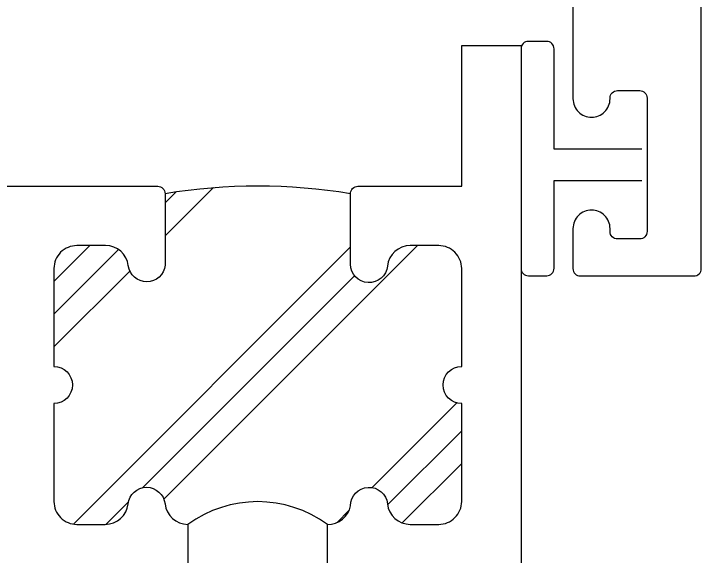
# Model space of a CAD drawing. Extents: x 55.6 to 139.8, y -18.8 to 45.3.
# Drawn here: x 72.705 to 73.632, y 23.011 to 23.742 of the extents above; entities that cross this region are included whole.
import ezdxf

# ---------------------------------------------------------------- set-up
doc = ezdxf.new("R2010")
doc.units = 0
doc.header["$LTSCALE"] = 0.25
doc.header["$MEASUREMENT"] = 0
doc.layers.get('0').update_dxf_attribs({"linetype": 'CONTINUOUS'})
for name, color, linetype in [('FRAME', 1, 'CONTINUOUS'), ('MISC', 7, 'CONTINUOUS'), ('VENT', 5, 'CONTINUOUS')]:
    doc.layers.add(name, color=color, linetype=linetype)

# ---------------------------------------------------------------- blocks, each defined once
blk = doc.blocks.new('05P11-Z-BAR')
h = blk.add_hatch()
h.set_pattern_fill('PLAST', angle=45, style=0)
h.set_pattern_definition([(45, (-0.3846, -1e-07), (-0.176777, 0.176777), []), (45, (-0.4067, 0.0221), (-0.176777, 0.176777), []), (45, (-0.4288, 0.0442), (-0.176777, 0.176777), [])])
h.paths.add_polyline_path([(0.0065, 1.12, -0.414214), (-0.0185, 1.145, -0.414214), (0.0065, 1.17), (0.0065, 1.302, 0.414214), (-0.0245, 1.333), (-0.06282, 1.333, 0.38311), (-0.09364, 1.30532, -0.947716), (-0.1435, 1.308), (-0.1435, 1.403, 0.087329), (-0.3935, 1.403), (-0.3935, 1.308, -1), (-0.4435, 1.308, 0.352985), (-0.47333, 1.333), (-0.5125, 1.333, 0.414214), (-0.5435, 1.302), (-0.5435, 1.17, -0.414214), (-0.5185, 1.145, -0.414214), (-0.5435, 1.12), (-0.5435, 0.988, 0.414214), (-0.5125, 0.957), (-0.47418, 0.957, 0.38311), (-0.44336, 0.98468, -0.898027), (-0.39364, 0.98468, 0.38311), (-0.36282, 0.957, -0.325577), (-0.1745, 0.957, 0.363634), (-0.1435, 0.982, -0.947716), (-0.09364, 0.98468, 0.38311), (-0.06282, 0.957), (-0.0245, 0.957, 0.414214), (0.0065, 0.988)])
for points in [[(-1.9905, 1.413), (-0.4035, 1.413, -0.414214), (-0.3935, 1.403), (-0.3935, 1.30646, -0.888834), (-0.44315, 1.30595, 0.377258), (-0.4739, 1.333), (-0.5125, 1.333, 0.414214), (-0.5435, 1.302), (-0.5435, 1.17, -1), (-0.5435, 1.12), (-0.5435, 0.988, 0.414214), (-0.5125, 0.957), (-0.47418, 0.957, 0.383109), (-0.44336, 0.98468, -0.898027), (-0.39364, 0.98468, 0.38311), (-0.36282, 0.957), (-0.36282, 0.877)], [(-0.0245, 0.957, 0.414214), (0.0065, 0.988), (0.0065, 1.12, -1), (0.0065, 1.17), (0.0065, 1.302, 0.414214), (-0.0245, 1.333), (-0.06282, 1.333, 0.38311), (-0.09364, 1.30532, -0.947716), (-0.1435, 1.308), (-0.1435, 1.403, -0.414214), (-0.1335, 1.413), (0.0065, 1.413), (0.0065, 1.603), (0.0865, 1.603), (0.0865, 0.01, -0.414214)], [(-0.1745, 0.877), (-0.1745, 0.957, 0.363634), (-0.1435, 0.982, -0.947716), (-0.09364, 0.98468, 0.38311), (-0.06282, 0.957), (-0.0245, 0.957)]]:
    blk.add_lwpolyline(points, format="xyb")
at = {"color": 7}
for centre, radius, start, end in [((-0.2685, 0.63804), 0.77511, 80.71953, 99.28047), ((-0.26866, 0.82772), 0.15993, 53.93185, 126.06815)]:
    blk.add_arc(centre, radius, start, end, dxfattribs=at)
blk = doc.blocks.new('05P02-T-BAR')
blk.add_lwpolyline([(-0.0865, 0.427), (-0.0865, 0.239, 0.414214), (-0.0615, 0.214), (-0.0615, 0.214, 0.414214), (-0.0365, 0.239), (-0.0365, 0.24, -0.414214), (-0.0265, 0.25), (0.0035, 0.25, -0.414214), (0.0135, 0.24), (0.0135, 0.06, -0.414214), (0.0035, 0.05), (-0.0265, 0.05, -0.414214), (-0.0365, 0.06), (-0.0365, 0.064, 0.414214), (-0.0615, 0.089, 0.414214), (-0.0865, 0.064), (-0.0865, 0.01, 0.414214), (-0.0765, 0), (0.0765, 0, 0.414214), (0.0865, 0.01), (0.0865, 2.799, 0.414214)], format="xyb")

msp = doc.modelspace()

# ---------------------------------------------------------------- linework, layer by layer
at = {"layer": 'MISC', "linetype": 'Continuous'}
msp.add_lwpolyline([(73.55248, 23.55968), (73.43401, 23.55968), (73.43401, 23.69492, 0.414214), (73.42401, 23.70492), (73.39935, 23.70492, 0.414214), (73.38935, 23.69492), (73.38935, 23.39896, 0.414214), (73.39935, 23.38896), (73.42401, 23.38896, 0.414214), (73.43401, 23.39896), (73.43401, 23.51738), (73.55248, 23.51738)], format="xyb", dxfattribs=at)

# ---------------------------------------------------------------- block references
at = {"layer": 'FRAME'}
msp.add_blockref('05P02-T-BAR', (73.54592, 23.38856), dxfattribs=at)
at = {"layer": 'VENT'}
msp.add_blockref('05P11-Z-BAR', (73.30285, 22.09656), dxfattribs=at)

doc.saveas('drawing.dxf')
